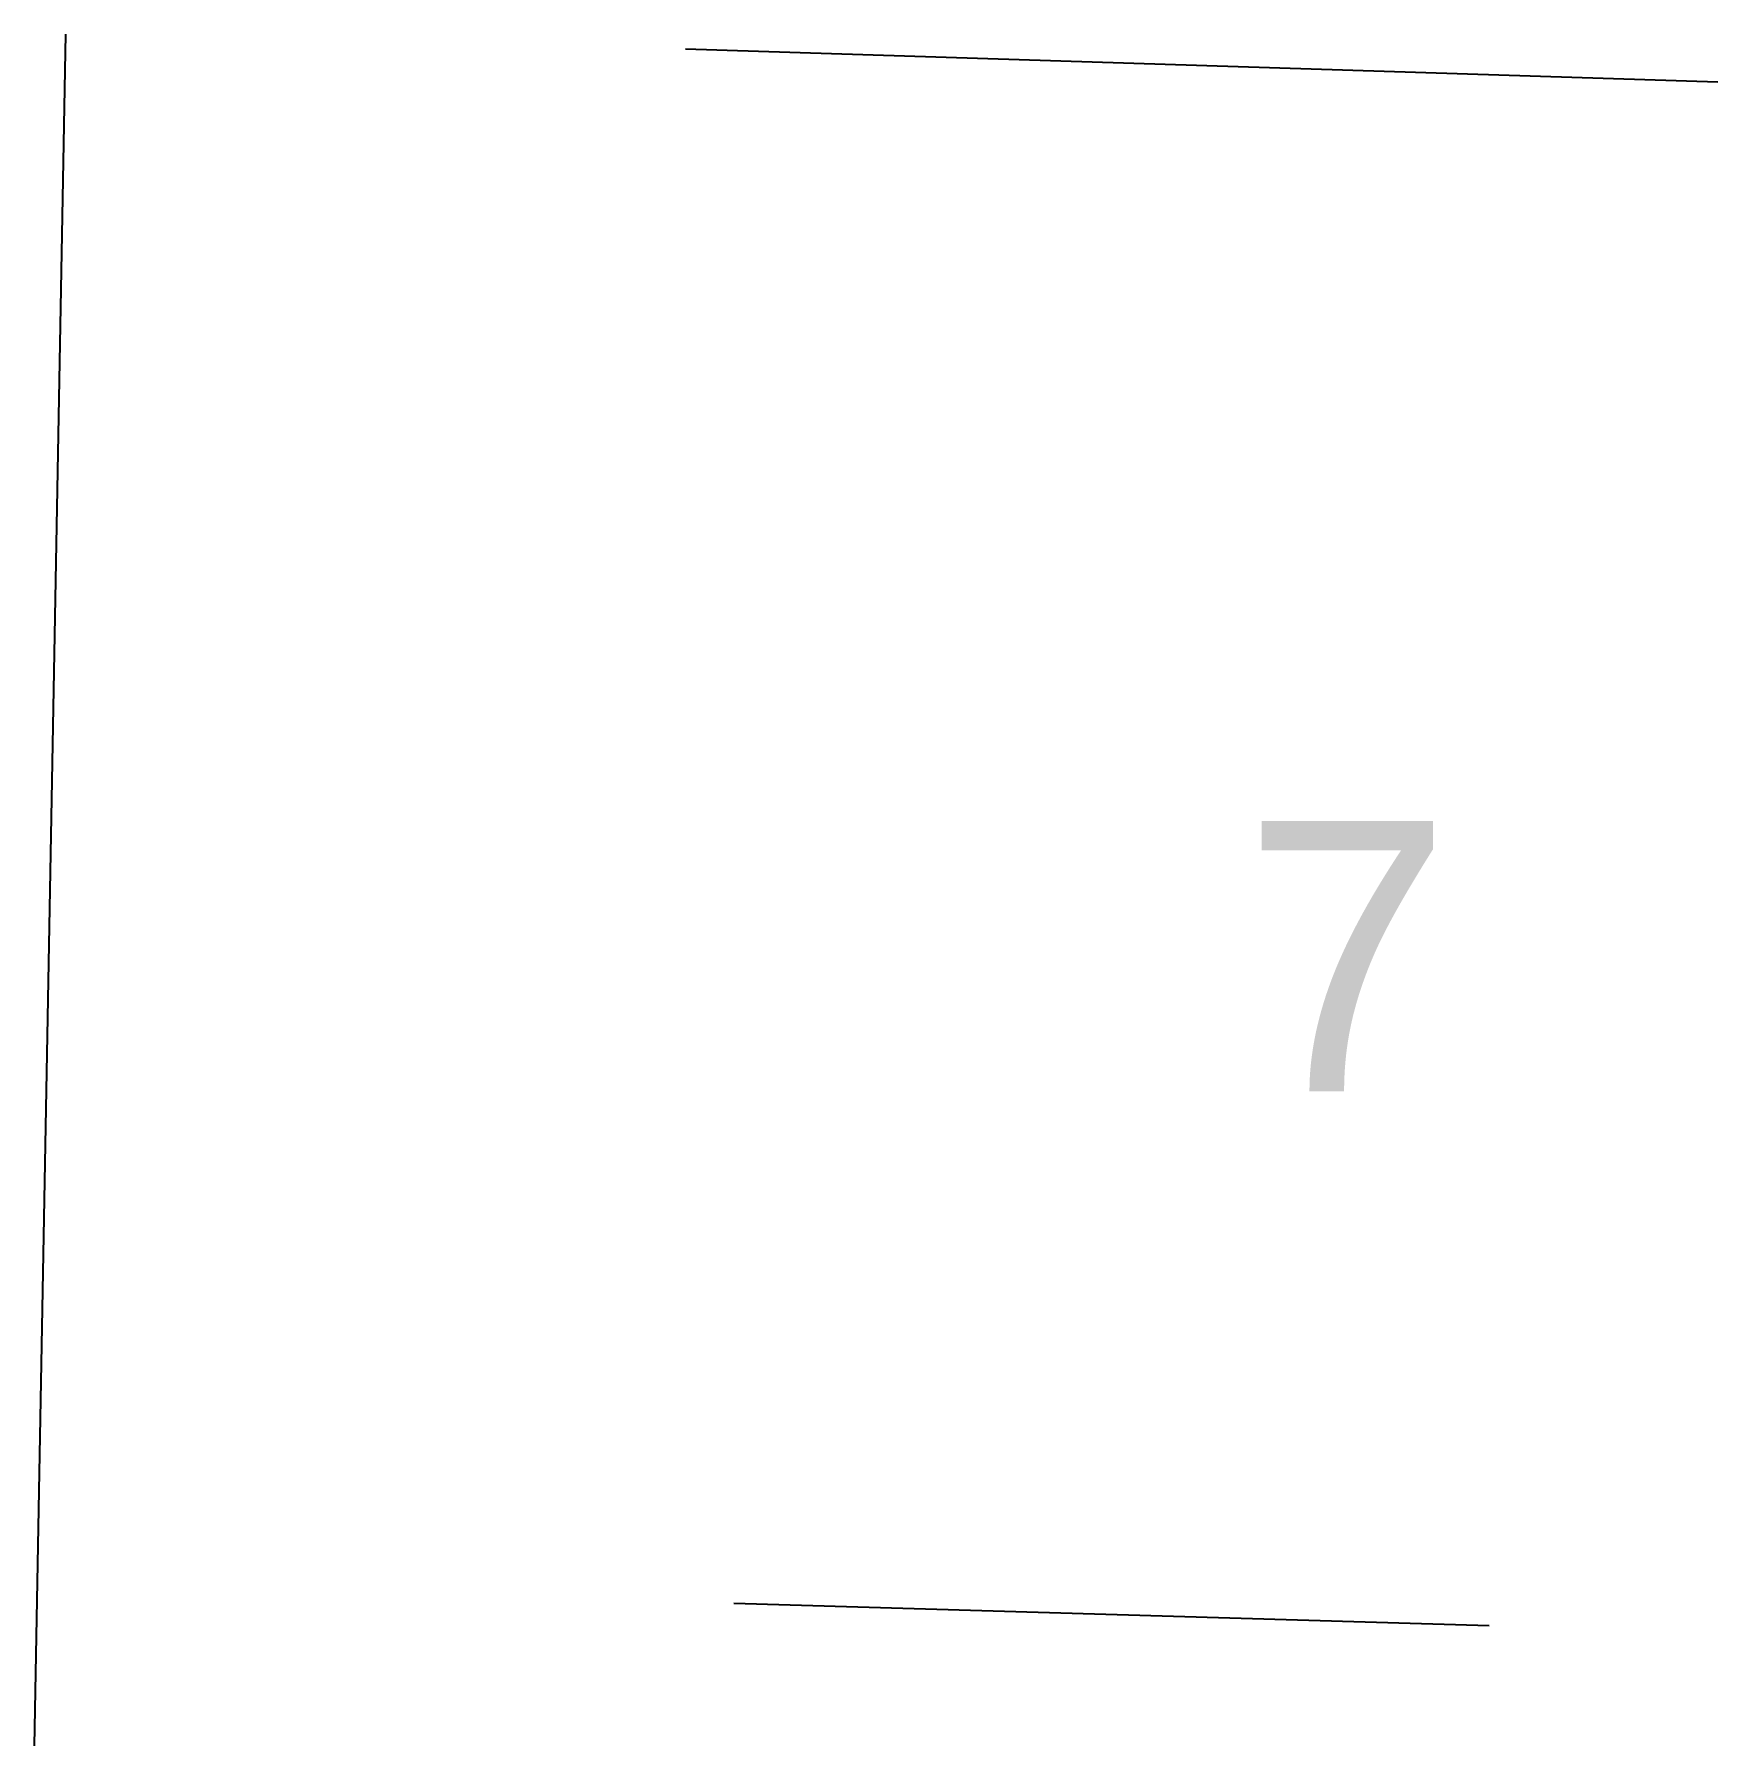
# Model space of a CAD drawing. Extents: x 4 to 247, y 1 to 248.
import ezdxf
from ezdxf.enums import TextEntityAlignment as Align

# ---------------------------------------------------------------- set-up
doc = ezdxf.new("R2010")
doc.units = 0
doc.header["$MEASUREMENT"] = 0
for name, color, linetype in [('PLAT-CURVE', 4, 'CONTINUOUS'), ('PLAT-LINE', 7, 'CONTINUOUS'), ('PLAT-TEXT-LOTNO', 5, 'CONTINUOUS')]:
    doc.layers.add(name, color=color, linetype=linetype)
doc.styles.add('PLAT', font='arial.ttf')

msp = doc.modelspace()

# ---------------------------------------------------------------- linework, layer by layer
at = {"layer": 'PLAT-CURVE'}
msp.add_arc((108.31, 131.67), 54.85, 94.4516, 94.4516, dxfattribs=at)
at = {"layer": 'PLAT-LINE'}
for p, q in [((8.58, 248.01), (4.08, 1.07)), ((98.05, 245.9), (246.97, 241.15)), ((105.02, 21.66), (214.01, 18.42))]:
    msp.add_line(p, q, dxfattribs=at)

# ---------------------------------------------------------------- texts
at = {"layer": 'PLAT-TEXT-LOTNO', "style": 'PLAT'}
msp.add_text('7', height=39, dxfattribs=at).set_placement((193.5, 115), align=Align.MIDDLE_CENTER)

doc.saveas('drawing.dxf')
